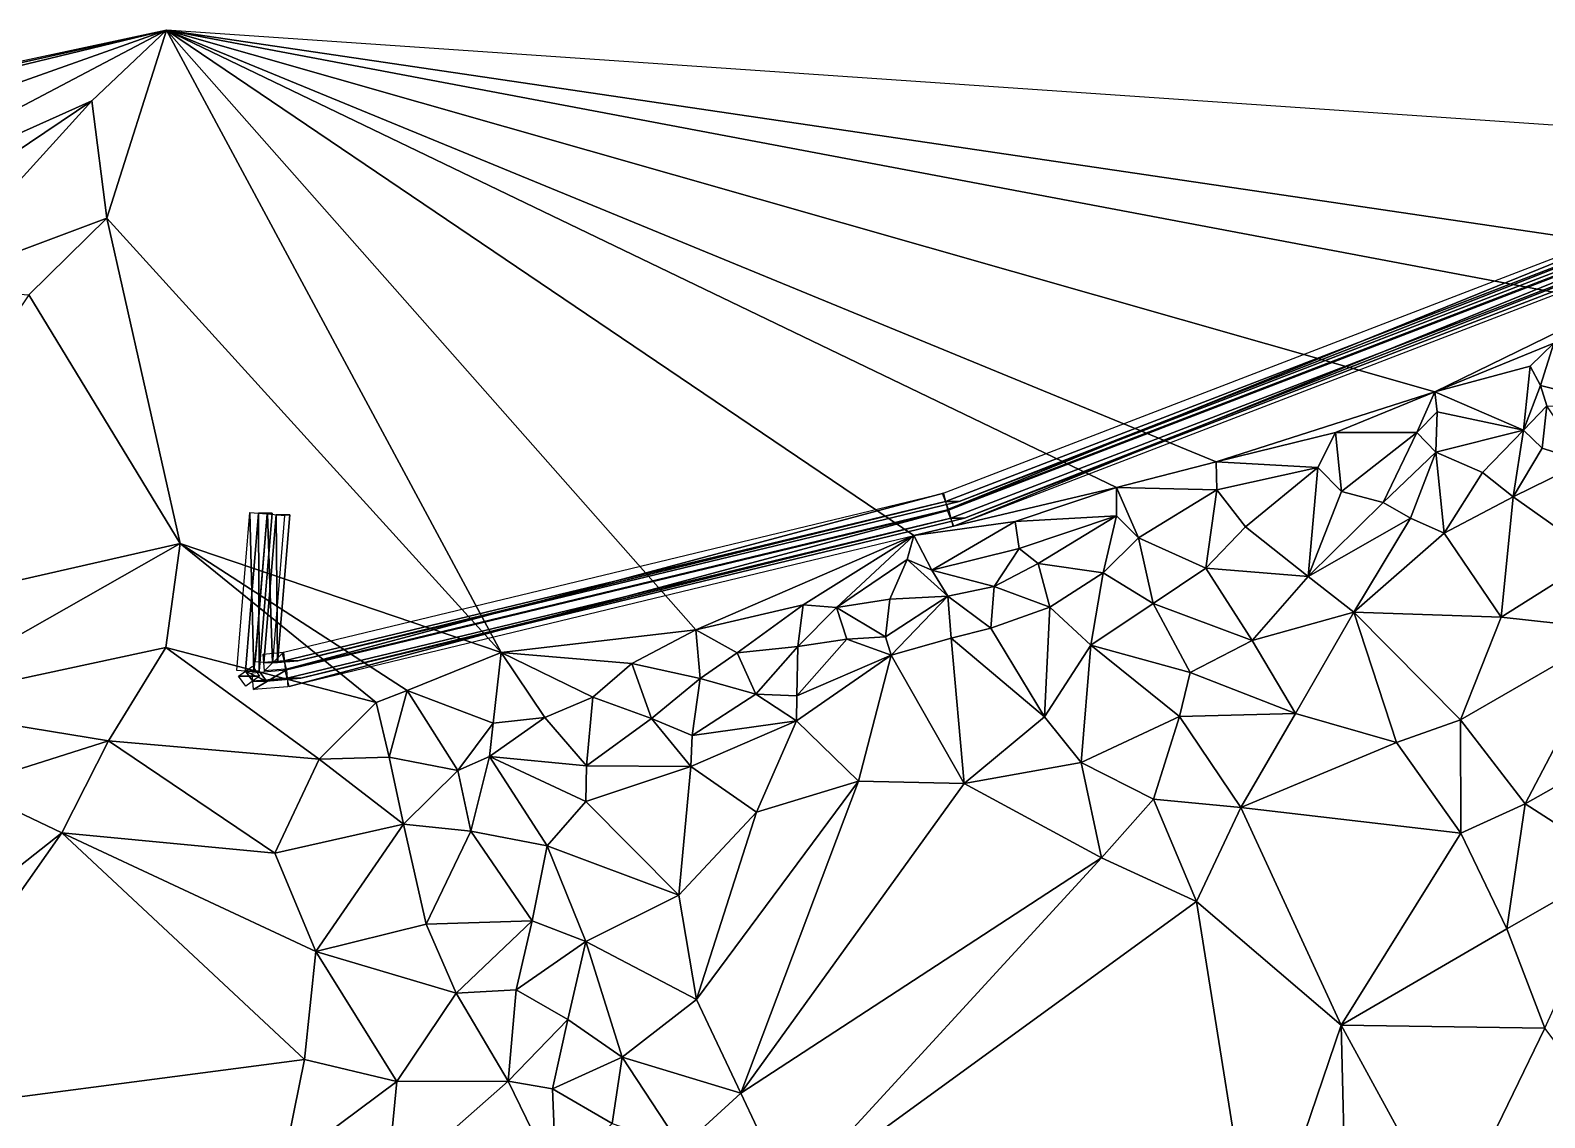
# Model space of a CAD drawing. Header units: metres. Extents: x -113 to 180, y -133 to 86.
# Drawn here: x 77.9 to 100.13, y 55.76 to 71.73 of the extents above; entities that cross this region are included whole.
import ezdxf

# ---------------------------------------------------------------- set-up
doc = ezdxf.new("R2010")
doc.units = ezdxf.units.M
for name, color, linetype, true_color in [('ACERA', 7, 'Continuous', 0xb9b3a6), ('ASFALTO', 7, 'Continuous', 0x4a4b4e), ('MURO', 7, 'Continuous', 0xbdb7ab), ('TERRENO', 7, 'Continuous', 0x9a9179)]:
    doc.layers.add(name, color=color, linetype=linetype, true_color=true_color)

msp = doc.modelspace()

# ---------------------------------------------------------------- linework, layer by layer
at = {"layer": 'ACERA'}
for points in [[(72.493, 39.149, 73.872), (109.558, 50.358, 71.788), (126.508, 57.016, 70.948)], [(91.573, 45.543, 72.929), (72.493, 39.149, 73.872), (126.508, 57.016, 70.948)], [(101.96, 49.38, 72.296), (91.573, 45.543, 72.929), (126.508, 57.016, 70.948)]]:
    msp.add_3dface(points, dxfattribs=at)
at = {"layer": 'ASFALTO'}
for points in [[(145.291, 65.938, 69.79), (85.281, 50.203, 72.612), (69.189, 40.234, 73.977)], [(145.291, 65.938, 69.79), (69.189, 40.234, 73.977), (141.221, 64.462, 69.947)], [(145.291, 65.938, 69.79), (85.943, 50.398, 72.785), (85.281, 50.203, 72.612)], [(145.291, 65.938, 69.79), (91.074, 51.951, 72.212), (85.943, 50.398, 72.785)], [(145.291, 65.938, 69.79), (99.424, 55.021, 72.139), (91.074, 51.951, 72.212)], [(145.291, 65.938, 69.79), (109.935, 59, 71.988), (99.424, 55.021, 72.139)], [(69.189, 40.234, 73.977), (141.013, 64.384, 69.964), (141.221, 64.462, 69.947)], [(69.189, 40.234, 73.977), (106.132, 51.022, 71.98), (141.013, 64.384, 69.964)], [(69.189, 40.234, 73.977), (141.013, 64.384, 69.964), (141.013, 64.384, 69.964)], [(109.935, 59, 71.988), (102.504, 56.213, 72.012), (99.424, 55.021, 72.139)]]:
    msp.add_3dface(points, dxfattribs=at)
at = {"layer": 'MURO'}
for points in [[(91.379, 64.698, 71.036), (91.289, 64.931, 71.072), (103.696, 69.709, 70.389)], [(103.741, 69.593, 71.964), (91.334, 64.815, 72.654), (91.534, 64.815, 72.648)], [(91.334, 64.815, 71.054), (103.741, 69.593, 70.364), (103.741, 69.593, 71.964)], [(91.334, 64.815, 71.054), (103.741, 69.593, 71.964), (91.334, 64.815, 72.654)], [(91.379, 64.698, 71.036), (103.696, 69.709, 70.389), (103.786, 69.476, 70.338)], [(91.534, 64.815, 72.648), (103.941, 69.593, 71.95), (103.741, 69.593, 71.964)], [(103.941, 69.593, 70.35), (91.534, 64.815, 71.048), (91.534, 64.815, 72.648)], [(103.941, 69.593, 70.35), (91.534, 64.815, 72.648), (103.941, 69.593, 71.95)], [(91.457, 64.449, 71), (91.367, 64.683, 71.035), (103.789, 69.466, 70.336)], [(91.457, 64.449, 71), (103.789, 69.466, 70.336), (103.879, 69.233, 70.284)], [(103.834, 69.35, 71.91), (91.412, 64.566, 72.617), (91.612, 64.566, 72.61)], [(91.412, 64.566, 71.017), (103.834, 69.35, 70.31), (103.834, 69.35, 71.91)], [(91.412, 64.566, 71.017), (103.834, 69.35, 71.91), (91.412, 64.566, 72.617)], [(91.612, 64.566, 72.61), (104.034, 69.35, 71.896), (103.834, 69.35, 71.91)], [(104.034, 69.35, 70.296), (91.612, 64.566, 71.01), (91.612, 64.566, 72.61)], [(104.034, 69.35, 70.296), (91.612, 64.566, 72.61), (104.034, 69.35, 71.896)], [(81.659, 62.352, 72.487), (81.6, 62.595, 72.493), (91.305, 64.936, 71.072)], [(81.659, 62.352, 72.487), (91.305, 64.936, 71.072), (91.363, 64.693, 71.036)], [(91.334, 64.815, 72.654), (81.629, 62.473, 74.09), (81.829, 62.473, 74.077)], [(81.629, 62.473, 72.49), (91.334, 64.815, 71.054), (91.334, 64.815, 72.654)], [(81.629, 62.473, 72.49), (91.334, 64.815, 72.654), (81.629, 62.473, 74.09)], [(81.829, 62.473, 74.077), (91.534, 64.815, 72.648), (91.334, 64.815, 72.654)], [(91.534, 64.815, 71.048), (81.829, 62.473, 72.477), (81.829, 62.473, 74.077)], [(91.534, 64.815, 71.048), (81.829, 62.473, 74.077), (91.534, 64.815, 72.648)], [(91.334, 64.815, 71.054), (91.534, 64.815, 71.048), (91.534, 64.815, 72.648)], [(91.334, 64.815, 71.054), (91.534, 64.815, 72.648), (91.334, 64.815, 72.654)], [(91.534, 64.815, 71.048), (91.334, 64.815, 71.054), (91.334, 64.815, 72.654)], [(91.534, 64.815, 71.048), (91.334, 64.815, 72.654), (91.534, 64.815, 72.648)], [(81.124, 64.651, 72.305), (81.183, 62.313, 72.522), (80.934, 62.333, 72.553)], [(81.249, 64.641, 73.875), (81.058, 62.323, 74.137), (81.258, 62.323, 74.112)], [(81.249, 64.641, 72.275), (81.058, 62.323, 72.537), (81.058, 62.323, 74.137)], [(81.249, 64.641, 72.275), (81.058, 62.323, 74.137), (81.249, 64.641, 73.875)], [(81.124, 64.651, 72.305), (81.373, 64.63, 72.246), (81.183, 62.313, 72.522)], [(81.383, 64.63, 72.243), (81.454, 62.438, 72.5), (81.205, 62.459, 72.516)], [(81.258, 62.323, 74.112), (81.449, 64.641, 73.826), (81.249, 64.641, 73.875)], [(81.449, 64.641, 72.226), (81.249, 64.641, 72.275), (81.249, 64.641, 73.875)], [(81.449, 64.641, 72.226), (81.249, 64.641, 73.875), (81.449, 64.641, 73.826)], [(81.258, 62.323, 72.512), (81.449, 64.641, 72.226), (81.449, 64.641, 73.826)], [(81.258, 62.323, 72.512), (81.449, 64.641, 73.826), (81.258, 62.323, 74.112)], [(81.508, 64.619, 73.814), (81.329, 62.449, 74.108), (81.529, 62.449, 74.096)], [(81.508, 64.619, 72.214), (81.329, 62.449, 72.508), (81.329, 62.449, 74.108)], [(81.508, 64.619, 72.214), (81.329, 62.449, 74.108), (81.508, 64.619, 73.814)], [(81.383, 64.63, 72.243), (81.632, 64.609, 72.184), (81.454, 62.438, 72.5)], [(81.529, 62.449, 74.096), (81.708, 64.619, 73.765), (81.508, 64.619, 73.814)], [(81.708, 64.619, 72.165), (81.508, 64.619, 72.214), (81.508, 64.619, 73.814)], [(81.708, 64.619, 72.165), (81.508, 64.619, 73.814), (81.708, 64.619, 73.765)], [(81.529, 62.449, 72.496), (81.708, 64.619, 72.165), (81.708, 64.619, 73.765)], [(81.529, 62.449, 72.496), (81.708, 64.619, 73.765), (81.529, 62.449, 74.096)], [(81.7, 62.094, 72.516), (81.641, 62.337, 72.488), (91.382, 64.688, 71.035)], [(91.412, 64.566, 72.617), (81.671, 62.216, 74.085), (81.871, 62.216, 74.072)], [(81.671, 62.216, 72.485), (91.412, 64.566, 71.017), (91.412, 64.566, 72.617)], [(81.671, 62.216, 72.485), (91.412, 64.566, 72.617), (81.671, 62.216, 74.085)], [(81.7, 62.094, 72.516), (91.382, 64.688, 71.035), (91.441, 64.445, 71)], [(81.871, 62.216, 74.072), (91.612, 64.566, 72.61), (91.412, 64.566, 72.617)], [(91.612, 64.566, 71.01), (81.871, 62.216, 72.472), (81.871, 62.216, 74.072)], [(91.612, 64.566, 71.01), (81.871, 62.216, 74.072), (91.612, 64.566, 72.61)], [(91.412, 64.566, 71.017), (91.612, 64.566, 71.01), (91.612, 64.566, 72.61)], [(91.412, 64.566, 71.017), (91.612, 64.566, 72.61), (91.412, 64.566, 72.617)], [(91.612, 64.566, 71.01), (91.412, 64.566, 71.017), (91.412, 64.566, 72.617)], [(91.612, 64.566, 71.01), (91.412, 64.566, 72.617), (91.612, 64.566, 72.61)], [(81.34, 62.324, 72.507), (81.319, 62.573, 72.51), (81.619, 62.598, 72.491)], [(81.629, 62.473, 74.09), (81.329, 62.449, 74.108), (81.529, 62.449, 74.096)], [(81.329, 62.449, 72.508), (81.629, 62.473, 72.49), (81.629, 62.473, 74.09)], [(81.329, 62.449, 72.508), (81.629, 62.473, 74.09), (81.329, 62.449, 74.108)], [(81.34, 62.324, 72.507), (81.619, 62.598, 72.491), (81.64, 62.349, 72.488)], [(81.529, 62.449, 74.096), (81.829, 62.473, 74.077), (81.629, 62.473, 74.09)], [(81.829, 62.473, 72.477), (81.529, 62.449, 72.496), (81.529, 62.449, 74.096)], [(81.829, 62.473, 72.477), (81.529, 62.449, 74.096), (81.829, 62.473, 74.077)], [(81.629, 62.473, 72.49), (81.829, 62.473, 72.477), (81.829, 62.473, 74.077)], [(81.629, 62.473, 72.49), (81.829, 62.473, 74.077), (81.629, 62.473, 74.09)], [(81.829, 62.473, 72.477), (81.629, 62.473, 72.49), (81.629, 62.473, 74.09)], [(81.829, 62.473, 72.477), (81.629, 62.473, 74.09), (81.829, 62.473, 74.077)], [(80.957, 62.25, 72.577), (81.16, 62.396, 72.518), (81.267, 62.247, 72.531)], [(80.957, 62.25, 72.577), (81.267, 62.247, 72.531), (81.064, 62.101, 72.61)], [(81.058, 62.323, 72.537), (81.258, 62.323, 72.512), (81.258, 62.323, 74.112)], [(81.058, 62.323, 72.537), (81.258, 62.323, 74.112), (81.058, 62.323, 74.137)], [(81.366, 62.174, 74.14), (81.258, 62.323, 74.112), (81.058, 62.323, 74.137)], [(81.058, 62.323, 74.137), (81.166, 62.174, 74.17), (81.366, 62.174, 74.14)], [(81.058, 62.323, 72.537), (81.166, 62.174, 72.57), (81.166, 62.174, 74.17)], [(81.058, 62.323, 72.537), (81.166, 62.174, 74.17), (81.058, 62.323, 74.137)], [(81.258, 62.323, 72.512), (81.058, 62.323, 72.537), (81.058, 62.323, 74.137)], [(81.258, 62.323, 72.512), (81.058, 62.323, 74.137), (81.258, 62.323, 74.112)], [(81.176, 62.05, 72.61), (81.156, 62.299, 72.531), (81.66, 62.34, 72.487)], [(81.176, 62.05, 72.61), (81.66, 62.34, 72.487), (81.681, 62.091, 72.52)], [(81.366, 62.174, 72.54), (81.258, 62.323, 72.512), (81.258, 62.323, 74.112)], [(81.366, 62.174, 72.54), (81.258, 62.323, 74.112), (81.366, 62.174, 74.14)], [(81.329, 62.449, 72.508), (81.529, 62.449, 72.496), (81.529, 62.449, 74.096)], [(81.329, 62.449, 72.508), (81.529, 62.449, 74.096), (81.329, 62.449, 74.108)], [(81.529, 62.449, 72.496), (81.329, 62.449, 72.508), (81.329, 62.449, 74.108)], [(81.529, 62.449, 72.496), (81.329, 62.449, 74.108), (81.529, 62.449, 74.096)], [(81.671, 62.216, 74.085), (81.166, 62.174, 74.17), (81.366, 62.174, 74.14)], [(81.166, 62.174, 72.57), (81.671, 62.216, 72.485), (81.671, 62.216, 74.085)], [(81.166, 62.174, 72.57), (81.671, 62.216, 74.085), (81.166, 62.174, 74.17)], [(81.166, 62.174, 72.57), (81.366, 62.174, 72.54), (81.366, 62.174, 74.14)], [(81.166, 62.174, 72.57), (81.366, 62.174, 74.14), (81.166, 62.174, 74.17)], [(81.366, 62.174, 72.54), (81.166, 62.174, 72.57), (81.166, 62.174, 74.17)], [(81.366, 62.174, 72.54), (81.166, 62.174, 74.17), (81.366, 62.174, 74.14)], [(81.366, 62.174, 74.14), (81.871, 62.216, 74.072), (81.671, 62.216, 74.085)], [(81.871, 62.216, 72.472), (81.366, 62.174, 72.54), (81.366, 62.174, 74.14)], [(81.871, 62.216, 72.472), (81.366, 62.174, 74.14), (81.871, 62.216, 74.072)], [(81.671, 62.216, 72.485), (81.871, 62.216, 72.472), (81.871, 62.216, 74.072)], [(81.671, 62.216, 72.485), (81.871, 62.216, 74.072), (81.671, 62.216, 74.085)], [(81.871, 62.216, 72.472), (81.671, 62.216, 72.485), (81.671, 62.216, 74.085)], [(81.871, 62.216, 72.472), (81.671, 62.216, 74.085), (81.871, 62.216, 74.072)]]:
    msp.add_3dface(points, dxfattribs=at)
at = {"layer": 'TERRENO'}
for points in [[(56.379, 66.7, 73.4), (59.321, 67.13, 73.2), (79.899, 71.734, 72.4)], [(59.321, 67.13, 73.2), (62.28, 67.467, 73), (79.899, 71.734, 72.4)], [(62.28, 67.467, 73), (67.774, 67.429, 72.6), (79.899, 71.734, 72.4)], [(79.899, 71.734, 72.4), (67.774, 67.429, 72.6), (72.92, 68.059, 72.4)], [(78.805, 70.698, 72.4), (79.899, 71.734, 72.4), (72.92, 68.059, 72.4)], [(78.805, 70.698, 72.4), (79.024, 68.976, 72.4), (79.899, 71.734, 72.4)], [(79.024, 68.976, 72.4), (84.812, 62.597, 71.6), (79.899, 71.734, 72.4)], [(98.519, 66.424, 70.8), (101.166, 67.715, 70.2), (79.899, 71.734, 72.4)], [(101.166, 67.715, 70.2), (102.663, 68.374, 70.2), (79.899, 71.734, 72.4)], [(90.869, 64.316, 71), (93.847, 65.021, 71), (79.899, 71.734, 72.4)], [(93.847, 65.021, 71), (95.308, 65.397, 71), (79.899, 71.734, 72.4)], [(95.308, 65.397, 71), (98.519, 66.424, 70.8), (79.899, 71.734, 72.4)], [(84.812, 62.597, 71.6), (87.671, 62.928, 71.2), (79.899, 71.734, 72.4)], [(87.671, 62.928, 71.2), (90.869, 64.316, 71), (79.899, 71.734, 72.4)], [(102.663, 68.374, 70.2), (106.968, 69.879, 70.2), (79.899, 71.734, 72.4)], [(74.69, 67.926, 72.4), (78.805, 70.698, 72.4), (72.92, 68.059, 72.4)], [(74.69, 67.926, 72.4), (76.318, 67.963, 72.4), (78.805, 70.698, 72.4)], [(76.318, 67.963, 72.4), (79.024, 68.976, 72.4), (78.805, 70.698, 72.4)], [(79.024, 68.976, 72.4), (76.318, 67.963, 72.4), (77.881, 67.85, 72.4)], [(80.101, 64.194, 72.6), (79.024, 68.976, 72.4), (77.881, 67.85, 72.4)], [(84.812, 62.597, 71.6), (79.024, 68.976, 72.4), (80.101, 64.194, 72.6)], [(74.578, 62.94, 72.6), (80.101, 64.194, 72.6), (77.881, 67.85, 72.4)], [(100.266, 67.14, 70.4), (101.166, 67.715, 70.2), (98.519, 66.424, 70.8)], [(100.266, 67.14, 70.4), (98.519, 66.424, 70.8), (99.917, 66.801, 70.6)], [(100.266, 67.14, 70.4), (99.917, 66.801, 70.6), (100.068, 66.518, 70.8)], [(101.307, 66.21, 71.2), (100.266, 67.14, 70.4), (100.068, 66.518, 70.8)], [(98.519, 66.424, 70.8), (99.82, 65.863, 71.2), (99.917, 66.801, 70.6)], [(99.917, 66.801, 70.6), (99.82, 65.863, 71.2), (100.068, 66.518, 70.8)], [(99.82, 65.863, 71.2), (100.164, 66.22, 71), (100.068, 66.518, 70.8)], [(100.164, 66.22, 71), (101.307, 66.21, 71.2), (100.068, 66.518, 70.8)], [(98.519, 66.424, 70.8), (95.308, 65.397, 71), (97.06, 65.826, 71)], [(98.253, 65.828, 71.2), (98.519, 66.424, 70.8), (97.06, 65.826, 71)], [(98.519, 66.424, 70.8), (98.253, 65.828, 71.2), (98.552, 66.128, 71)], [(99.82, 65.863, 71.2), (98.519, 66.424, 70.8), (98.552, 66.128, 71)], [(98.253, 65.828, 71.2), (98.532, 65.537, 71.4), (98.552, 66.128, 71)], [(98.532, 65.537, 71.4), (99.82, 65.863, 71.2), (98.552, 66.128, 71)], [(100.164, 66.22, 71), (99.82, 65.863, 71.2), (100.092, 65.596, 71.4)], [(100.164, 66.22, 71), (100.092, 65.596, 71.4), (100.715, 65.396, 71.6)], [(95.308, 65.397, 71), (96.803, 65.31, 71.2), (97.06, 65.826, 71)], [(96.803, 65.31, 71.2), (97.148, 64.958, 71.4), (97.06, 65.826, 71)], [(97.148, 64.958, 71.4), (98.253, 65.828, 71.2), (97.06, 65.826, 71)], [(97.762, 64.798, 71.6), (98.253, 65.828, 71.2), (97.148, 64.958, 71.4)], [(98.532, 65.537, 71.4), (98.253, 65.828, 71.2), (97.762, 64.798, 71.6)], [(99.82, 65.863, 71.2), (98.532, 65.537, 71.4), (99.218, 65.239, 71.6)], [(99.82, 65.863, 71.2), (99.218, 65.239, 71.6), (99.667, 64.88, 71.8)], [(100.092, 65.596, 71.4), (99.82, 65.863, 71.2), (99.667, 64.88, 71.8)], [(100.715, 65.396, 71.6), (100.092, 65.596, 71.4), (99.667, 64.88, 71.8)], [(95.319, 64.986, 71.2), (95.308, 65.397, 71), (93.847, 65.021, 71)], [(95.308, 65.397, 71), (95.319, 64.986, 71.2), (96.803, 65.31, 71.2)], [(98.16, 64.568, 71.8), (98.532, 65.537, 71.4), (97.762, 64.798, 71.6)], [(98.16, 64.568, 71.8), (98.655, 64.348, 72), (98.532, 65.537, 71.4)], [(98.532, 65.537, 71.4), (98.655, 64.348, 72), (99.218, 65.239, 71.6)], [(100.905, 64.005, 72), (100.715, 65.396, 71.6), (99.667, 64.88, 71.8)], [(95.319, 64.986, 71.2), (95.738, 64.443, 71.4), (96.803, 65.31, 71.2)], [(95.738, 64.443, 71.4), (96.658, 63.712, 71.6), (96.803, 65.31, 71.2)], [(96.803, 65.31, 71.2), (96.658, 63.712, 71.6), (97.148, 64.958, 71.4)], [(99.218, 65.239, 71.6), (98.655, 64.348, 72), (99.667, 64.88, 71.8)], [(90.869, 64.316, 71), (92.356, 64.517, 71), (93.847, 65.021, 71)], [(92.356, 64.517, 71), (93.844, 64.602, 71.2), (93.847, 65.021, 71)], [(93.844, 64.602, 71.2), (94.17, 64.277, 71.4), (93.847, 65.021, 71)], [(94.17, 64.277, 71.4), (95.319, 64.986, 71.2), (93.847, 65.021, 71)], [(95.319, 64.986, 71.2), (94.17, 64.277, 71.4), (95.158, 63.836, 71.6)], [(95.738, 64.443, 71.4), (95.319, 64.986, 71.2), (95.158, 63.836, 71.6)], [(96.658, 63.712, 71.6), (97.762, 64.798, 71.6), (97.148, 64.958, 71.4)], [(96.658, 63.712, 71.6), (98.16, 64.568, 71.8), (97.762, 64.798, 71.6)], [(98.655, 64.348, 72), (99.492, 63.116, 72), (99.667, 64.88, 71.8)], [(99.492, 63.116, 72), (100.905, 64.005, 72), (99.667, 64.88, 71.8)], [(91.135, 63.803, 71.4), (92.356, 64.517, 71), (90.869, 64.316, 71)], [(91.135, 63.803, 71.4), (92.419, 64.123, 71.2), (92.356, 64.517, 71)], [(92.419, 64.123, 71.2), (93.844, 64.602, 71.2), (92.356, 64.517, 71)], [(92.419, 64.123, 71.2), (92.698, 63.902, 71.4), (93.844, 64.602, 71.2)], [(93.844, 64.602, 71.2), (92.698, 63.902, 71.4), (93.651, 63.763, 71.6)], [(94.17, 64.277, 71.4), (93.844, 64.602, 71.2), (93.651, 63.763, 71.6)], [(98.16, 64.568, 71.8), (96.658, 63.712, 71.6), (97.328, 63.186, 71.8)], [(98.655, 64.348, 72), (98.16, 64.568, 71.8), (97.328, 63.186, 71.8)], [(87.671, 62.928, 71.2), (89.245, 63.295, 71.2), (90.869, 64.316, 71)], [(89.245, 63.295, 71.2), (89.735, 63.256, 71.4), (90.869, 64.316, 71)], [(89.735, 63.256, 71.4), (90.772, 63.96, 71.2), (90.869, 64.316, 71)], [(90.772, 63.96, 71.2), (91.135, 63.803, 71.4), (90.869, 64.316, 71)], [(94.385, 63.313, 71.8), (94.17, 64.277, 71.4), (93.651, 63.763, 71.6)], [(94.17, 64.277, 71.4), (94.385, 63.313, 71.8), (95.158, 63.836, 71.6)], [(96.658, 63.712, 71.6), (95.738, 64.443, 71.4), (95.158, 63.836, 71.6)], [(98.655, 64.348, 72), (97.328, 63.186, 71.8), (99.492, 63.116, 72)], [(75.909, 61.81, 72.6), (80.101, 64.194, 72.6), (74.578, 62.94, 72.6)], [(75.909, 61.81, 72.6), (79.892, 62.667, 72.6), (80.101, 64.194, 72.6)], [(79.892, 62.667, 72.6), (82.98, 61.862, 72.4), (80.101, 64.194, 72.6)], [(83.433, 62.039, 72.2), (84.812, 62.597, 71.6), (80.101, 64.194, 72.6)], [(82.98, 61.862, 72.4), (83.433, 62.039, 72.2), (80.101, 64.194, 72.6)], [(92.419, 64.123, 71.2), (91.135, 63.803, 71.4), (92.051, 63.566, 71.6)], [(92.698, 63.902, 71.4), (92.419, 64.123, 71.2), (92.051, 63.566, 71.6)], [(90.519, 63.381, 71.6), (90.772, 63.96, 71.2), (89.735, 63.256, 71.4)], [(91.372, 63.425, 71.8), (90.772, 63.96, 71.2), (90.519, 63.381, 71.6)], [(90.772, 63.96, 71.2), (91.372, 63.425, 71.8), (91.135, 63.803, 71.4)], [(92.865, 63.259, 71.8), (92.698, 63.902, 71.4), (92.051, 63.566, 71.6)], [(92.698, 63.902, 71.4), (92.865, 63.259, 71.8), (93.651, 63.763, 71.6)], [(94.385, 63.313, 71.8), (95.838, 62.77, 71.8), (95.158, 63.836, 71.6)], [(95.838, 62.77, 71.8), (96.658, 63.712, 71.6), (95.158, 63.836, 71.6)], [(100.905, 64.005, 72), (99.492, 63.116, 72), (101.185, 62.928, 72.2)], [(91.135, 63.803, 71.4), (91.372, 63.425, 71.8), (92.051, 63.566, 71.6)], [(92.865, 63.259, 71.8), (93.468, 62.705, 72), (93.651, 63.763, 71.6)], [(93.468, 62.705, 72), (94.385, 63.313, 71.8), (93.651, 63.763, 71.6)], [(96.658, 63.712, 71.6), (95.838, 62.77, 71.8), (97.328, 63.186, 71.8)], [(90.454, 62.825, 72), (90.519, 63.381, 71.6), (89.735, 63.256, 71.4)], [(90.454, 62.825, 72), (91.372, 63.425, 71.8), (90.519, 63.381, 71.6)], [(91.372, 63.425, 71.8), (90.454, 62.825, 72), (90.536, 62.554, 72.2)], [(91.372, 63.425, 71.8), (90.536, 62.554, 72.2), (91.421, 62.807, 72.4)], [(91.372, 63.425, 71.8), (91.999, 62.955, 72.2), (92.051, 63.566, 71.6)], [(91.999, 62.955, 72.2), (91.372, 63.425, 71.8), (91.421, 62.807, 72.4)], [(91.999, 62.955, 72.2), (92.865, 63.259, 71.8), (92.051, 63.566, 71.6)], [(88.278, 62.592, 71.4), (89.245, 63.295, 71.2), (87.671, 62.928, 71.2)], [(88.278, 62.592, 71.4), (89.169, 62.681, 71.6), (89.245, 63.295, 71.2)], [(89.245, 63.295, 71.2), (89.169, 62.681, 71.6), (89.735, 63.256, 71.4)], [(89.169, 62.681, 71.6), (89.886, 62.792, 71.8), (89.735, 63.256, 71.4)], [(89.886, 62.792, 71.8), (90.454, 62.825, 72), (89.735, 63.256, 71.4)], [(92.865, 63.259, 71.8), (91.999, 62.955, 72.2), (92.79, 61.648, 72.2)], [(93.468, 62.705, 72), (92.865, 63.259, 71.8), (92.79, 61.648, 72.2)], [(93.468, 62.705, 72), (94.925, 62.303, 72), (94.385, 63.313, 71.8)], [(94.925, 62.303, 72), (95.838, 62.77, 71.8), (94.385, 63.313, 71.8)], [(95.838, 62.77, 71.8), (96.472, 61.7, 72), (97.328, 63.186, 71.8)], [(96.472, 61.7, 72), (97.954, 61.272, 72), (97.328, 63.186, 71.8)], [(99.492, 63.116, 72), (97.328, 63.186, 71.8), (98.897, 61.607, 72)], [(97.328, 63.186, 71.8), (97.954, 61.272, 72), (98.897, 61.607, 72)], [(86.731, 62.436, 71.4), (87.671, 62.928, 71.2), (84.812, 62.597, 71.6)], [(87.671, 62.928, 71.2), (86.731, 62.436, 71.4), (87.733, 62.215, 71.6)], [(88.278, 62.592, 71.4), (87.671, 62.928, 71.2), (87.733, 62.215, 71.6)], [(92.79, 61.648, 72.2), (91.999, 62.955, 72.2), (91.421, 62.807, 72.4)], [(99.492, 63.116, 72), (98.897, 61.607, 72), (101.185, 62.928, 72.2)], [(98.897, 61.607, 72), (99.846, 60.374, 72), (101.185, 62.928, 72.2)], [(99.846, 60.374, 72), (102.079, 61.637, 72.2), (101.185, 62.928, 72.2)], [(90.536, 62.554, 72.2), (89.886, 62.792, 71.8), (89.154, 61.961, 72)], [(89.886, 62.792, 71.8), (89.169, 62.681, 71.6), (89.154, 61.961, 72)], [(90.454, 62.825, 72), (89.886, 62.792, 71.8), (90.536, 62.554, 72.2)], [(90.536, 62.554, 72.2), (91.609, 60.67, 72.2), (91.421, 62.807, 72.4)], [(91.609, 60.67, 72.2), (92.79, 61.648, 72.2), (91.421, 62.807, 72.4)], [(93.328, 60.98, 72.2), (93.468, 62.705, 72), (92.79, 61.648, 72.2)], [(93.468, 62.705, 72), (93.328, 60.98, 72.2), (94.771, 61.654, 72.2)], [(94.925, 62.303, 72), (93.468, 62.705, 72), (94.771, 61.654, 72.2)], [(96.472, 61.7, 72), (95.838, 62.77, 71.8), (94.925, 62.303, 72)], [(79.05, 61.298, 72.6), (79.892, 62.667, 72.6), (75.909, 61.81, 72.6)], [(79.05, 61.298, 72.6), (82.141, 61.029, 72.8), (79.892, 62.667, 72.6)], [(82.141, 61.029, 72.8), (82.98, 61.862, 72.4), (79.892, 62.667, 72.6)], [(83.433, 62.039, 72.2), (84.694, 61.556, 72), (84.812, 62.597, 71.6)], [(84.694, 61.556, 72), (85.456, 61.643, 71.8), (84.812, 62.597, 71.6)], [(85.456, 61.643, 71.8), (86.159, 61.937, 71.6), (84.812, 62.597, 71.6)], [(86.159, 61.937, 71.6), (86.731, 62.436, 71.4), (84.812, 62.597, 71.6)], [(88.549, 61.983, 71.8), (88.278, 62.592, 71.4), (87.733, 62.215, 71.6)], [(89.169, 62.681, 71.6), (88.278, 62.592, 71.4), (88.549, 61.983, 71.8)], [(89.169, 62.681, 71.6), (88.549, 61.983, 71.8), (89.154, 61.961, 72)], [(90.536, 62.554, 72.2), (89.148, 61.591, 72.2), (90.059, 60.704, 72.2)], [(89.148, 61.591, 72.2), (90.536, 62.554, 72.2), (89.154, 61.961, 72)], [(90.536, 62.554, 72.2), (90.059, 60.704, 72.2), (91.609, 60.67, 72.2)], [(87.021, 61.628, 71.8), (86.731, 62.436, 71.4), (86.159, 61.937, 71.6)], [(86.731, 62.436, 71.4), (87.021, 61.628, 71.8), (87.733, 62.215, 71.6)], [(96.472, 61.7, 72), (94.925, 62.303, 72), (94.771, 61.654, 72.2)], [(83.433, 62.039, 72.2), (82.98, 61.862, 72.4), (83.169, 61.056, 72.6)], [(84.176, 60.863, 72.4), (83.433, 62.039, 72.2), (83.169, 61.056, 72.6)], [(84.176, 60.863, 72.4), (84.694, 61.556, 72), (83.433, 62.039, 72.2)], [(87.021, 61.628, 71.8), (87.618, 61.377, 72), (87.733, 62.215, 71.6)], [(87.618, 61.377, 72), (88.549, 61.983, 71.8), (87.733, 62.215, 71.6)], [(76.936, 60.628, 72.6), (79.05, 61.298, 72.6), (75.909, 61.81, 72.6)], [(82.98, 61.862, 72.4), (82.141, 61.029, 72.8), (83.169, 61.056, 72.6)], [(85.456, 61.643, 71.8), (86.067, 60.929, 72), (86.159, 61.937, 71.6)], [(86.067, 60.929, 72), (87.021, 61.628, 71.8), (86.159, 61.937, 71.6)], [(87.618, 61.377, 72), (89.148, 61.591, 72.2), (88.549, 61.983, 71.8)], [(88.549, 61.983, 71.8), (89.148, 61.591, 72.2), (89.154, 61.961, 72)], [(85.456, 61.643, 71.8), (84.694, 61.556, 72), (84.642, 61.069, 72.2)], [(86.067, 60.929, 72), (85.456, 61.643, 71.8), (84.642, 61.069, 72.2)], [(87.021, 61.628, 71.8), (86.067, 60.929, 72), (87.597, 60.921, 72.2)], [(87.618, 61.377, 72), (87.021, 61.628, 71.8), (87.597, 60.921, 72.2)], [(89.148, 61.591, 72.2), (87.618, 61.377, 72), (87.597, 60.921, 72.2)], [(89.148, 61.591, 72.2), (87.597, 60.921, 72.2), (88.563, 60.249, 72.2)], [(90.059, 60.704, 72.2), (89.148, 61.591, 72.2), (88.563, 60.249, 72.2)], [(93.328, 60.98, 72.2), (92.79, 61.648, 72.2), (91.609, 60.67, 72.2)], [(93.328, 60.98, 72.2), (94.388, 60.441, 72.4), (94.771, 61.654, 72.2)], [(94.388, 60.441, 72.4), (95.67, 60.318, 72.2), (94.771, 61.654, 72.2)], [(95.67, 60.318, 72.2), (96.472, 61.7, 72), (94.771, 61.654, 72.2)], [(97.954, 61.272, 72), (96.472, 61.7, 72), (95.67, 60.318, 72.2)], [(97.954, 61.272, 72), (98.901, 59.942, 72), (98.897, 61.607, 72)], [(98.901, 59.942, 72), (99.846, 60.374, 72), (98.897, 61.607, 72)], [(102.079, 61.637, 72.2), (99.846, 60.374, 72), (101.231, 59.48, 72)], [(84.694, 61.556, 72), (84.176, 60.863, 72.4), (84.642, 61.069, 72.2)], [(79.05, 61.298, 72.6), (76.936, 60.628, 72.6), (78.363, 59.948, 72.6)], [(81.491, 59.648, 72.8), (79.05, 61.298, 72.6), (78.363, 59.948, 72.6)], [(81.491, 59.648, 72.8), (82.141, 61.029, 72.8), (79.05, 61.298, 72.6)], [(97.954, 61.272, 72), (95.67, 60.318, 72.2), (98.901, 59.942, 72)], [(83.378, 60.074, 72.8), (82.141, 61.029, 72.8), (81.491, 59.648, 72.8)], [(82.141, 61.029, 72.8), (83.378, 60.074, 72.8), (83.169, 61.056, 72.6)], [(83.378, 60.074, 72.8), (84.176, 60.863, 72.4), (83.169, 61.056, 72.6)], [(84.176, 60.863, 72.4), (84.368, 59.972, 72.6), (84.642, 61.069, 72.2)], [(84.368, 59.972, 72.6), (85.488, 59.755, 72.4), (84.642, 61.069, 72.2)], [(84.642, 61.069, 72.2), (85.488, 59.755, 72.4), (86.055, 60.408, 72.2)], [(86.067, 60.929, 72), (84.642, 61.069, 72.2), (86.055, 60.408, 72.2)], [(87.597, 60.921, 72.2), (86.067, 60.929, 72), (86.055, 60.408, 72.2)], [(87.419, 59.031, 72.2), (87.597, 60.921, 72.2), (86.055, 60.408, 72.2)], [(87.597, 60.921, 72.2), (87.419, 59.031, 72.2), (88.563, 60.249, 72.2)], [(93.328, 60.98, 72.2), (91.609, 60.67, 72.2), (93.626, 59.58, 72.2)], [(94.388, 60.441, 72.4), (93.328, 60.98, 72.2), (93.626, 59.58, 72.2)], [(84.176, 60.863, 72.4), (83.378, 60.074, 72.8), (84.368, 59.972, 72.6)], [(87.679, 57.497, 72.2), (90.059, 60.704, 72.2), (88.563, 60.249, 72.2)], [(88.333, 56.122, 72.2), (90.059, 60.704, 72.2), (87.679, 57.497, 72.2)], [(90.059, 60.704, 72.2), (88.333, 56.122, 72.2), (91.609, 60.67, 72.2)], [(76.936, 60.628, 72.6), (75.047, 57.327, 72.8), (78.363, 59.948, 72.6)], [(91.609, 60.67, 72.2), (88.333, 56.122, 72.2), (93.626, 59.58, 72.2)], [(85.488, 59.755, 72.4), (87.419, 59.031, 72.2), (86.055, 60.408, 72.2)], [(87.419, 59.031, 72.2), (87.679, 57.497, 72.2), (88.563, 60.249, 72.2)], [(95.019, 58.938, 72.2), (94.388, 60.441, 72.4), (93.626, 59.58, 72.2)], [(94.388, 60.441, 72.4), (95.019, 58.938, 72.2), (95.67, 60.318, 72.2)], [(95.019, 58.938, 72.2), (97.146, 57.122, 72.2), (95.67, 60.318, 72.2)], [(95.67, 60.318, 72.2), (97.146, 57.122, 72.2), (98.901, 59.942, 72)], [(99.846, 60.374, 72), (98.901, 59.942, 72), (99.577, 58.537, 72)], [(101.231, 59.48, 72), (99.846, 60.374, 72), (99.577, 58.537, 72)], [(82.092, 58.205, 72.8), (83.378, 60.074, 72.8), (81.491, 59.648, 72.8)], [(82.092, 58.205, 72.8), (83.714, 58.604, 72.8), (83.378, 60.074, 72.8)], [(83.378, 60.074, 72.8), (83.714, 58.604, 72.8), (84.368, 59.972, 72.6)], [(75.047, 57.327, 72.8), (75.426, 55.768, 72.8), (78.363, 59.948, 72.6)], [(75.426, 55.768, 72.8), (81.928, 56.619, 72.8), (78.363, 59.948, 72.6)], [(82.092, 58.205, 72.8), (81.491, 59.648, 72.8), (78.363, 59.948, 72.6)], [(81.928, 56.619, 72.8), (82.092, 58.205, 72.8), (78.363, 59.948, 72.6)], [(83.714, 58.604, 72.8), (85.268, 58.653, 72.6), (84.368, 59.972, 72.6)], [(85.268, 58.653, 72.6), (85.488, 59.755, 72.4), (84.368, 59.972, 72.6)], [(98.901, 59.942, 72), (97.146, 57.122, 72.2), (99.577, 58.537, 72)], [(85.488, 59.755, 72.4), (85.268, 58.653, 72.6), (86.057, 58.349, 72.4)], [(85.488, 59.755, 72.4), (86.057, 58.349, 72.4), (87.419, 59.031, 72.2)], [(88.333, 56.122, 72.2), (89.049, 54.597, 72.2), (93.626, 59.58, 72.2)], [(89.049, 54.597, 72.2), (95.019, 58.938, 72.2), (93.626, 59.58, 72.2)], [(100.134, 57.078, 72), (101.231, 59.48, 72), (99.577, 58.537, 72)], [(87.419, 59.031, 72.2), (86.057, 58.349, 72.4), (87.679, 57.497, 72.2)], [(95.894, 53.444, 72.2), (95.019, 58.938, 72.2), (89.049, 54.597, 72.2)], [(97.146, 57.122, 72.2), (95.019, 58.938, 72.2), (95.894, 53.444, 72.2)], [(84.151, 57.594, 73), (83.714, 58.604, 72.8), (82.092, 58.205, 72.8)], [(83.714, 58.604, 72.8), (84.151, 57.594, 73), (85.268, 58.653, 72.6)], [(85.268, 58.653, 72.6), (84.151, 57.594, 73), (85.031, 57.643, 72.8)], [(85.268, 58.653, 72.6), (85.031, 57.643, 72.8), (86.057, 58.349, 72.4)], [(97.146, 57.122, 72.2), (100.134, 57.078, 72), (99.577, 58.537, 72)], [(85.031, 57.643, 72.8), (85.792, 57.207, 72.6), (86.057, 58.349, 72.4)], [(85.792, 57.207, 72.6), (86.589, 56.654, 72.4), (86.057, 58.349, 72.4)], [(86.057, 58.349, 72.4), (86.589, 56.654, 72.4), (87.679, 57.497, 72.2)], [(82.092, 58.205, 72.8), (81.928, 56.619, 72.8), (83.281, 56.296, 73)], [(84.151, 57.594, 73), (82.092, 58.205, 72.8), (83.281, 56.296, 73)], [(84.915, 56.3, 73), (84.151, 57.594, 73), (83.281, 56.296, 73)], [(84.151, 57.594, 73), (84.915, 56.3, 73), (85.031, 57.643, 72.8)], [(84.915, 56.3, 73), (85.792, 57.207, 72.6), (85.031, 57.643, 72.8)], [(86.589, 56.654, 72.4), (88.333, 56.122, 72.2), (87.679, 57.497, 72.2)], [(84.915, 56.3, 73), (85.568, 56.187, 72.8), (85.792, 57.207, 72.6)], [(85.792, 57.207, 72.6), (85.568, 56.187, 72.8), (86.589, 56.654, 72.4)], [(97.146, 57.122, 72.2), (95.894, 53.444, 72.2), (97.206, 54.535, 72.2)], [(98.739, 54.197, 72.2), (97.146, 57.122, 72.2), (97.206, 54.535, 72.2)], [(97.146, 57.122, 72.2), (98.739, 54.197, 72.2), (100.134, 57.078, 72)], [(100.134, 57.078, 72), (98.739, 54.197, 72.2), (101.131, 55.757, 72)], [(81.606, 55.046, 72.8), (81.928, 56.619, 72.8), (75.426, 55.768, 72.8)], [(83.281, 56.296, 73), (81.928, 56.619, 72.8), (81.606, 55.046, 72.8)], [(85.568, 56.187, 72.8), (86.442, 55.678, 72.6), (86.589, 56.654, 72.4)], [(86.589, 56.654, 72.4), (86.442, 55.678, 72.6), (87.462, 55.327, 72.4)], [(86.589, 56.654, 72.4), (87.462, 55.327, 72.4), (88.333, 56.122, 72.2)], [(83.281, 56.296, 73), (81.606, 55.046, 72.8), (83.13, 54.724, 73)], [(85.622, 54.849, 73), (84.915, 56.3, 73), (83.13, 54.724, 73)], [(84.915, 56.3, 73), (83.281, 56.296, 73), (83.13, 54.724, 73)], [(85.568, 56.187, 72.8), (84.915, 56.3, 73), (85.622, 54.849, 73)], [(86.442, 55.678, 72.6), (85.568, 56.187, 72.8), (85.622, 54.849, 73)], [(88.333, 56.122, 72.2), (87.462, 55.327, 72.4), (89.049, 54.597, 72.2)], [(81.606, 55.046, 72.8), (75.426, 55.768, 72.8), (75.621, 54.064, 72.8)]]:
    msp.add_3dface(points, dxfattribs=at)

doc.saveas('drawing.dxf')
